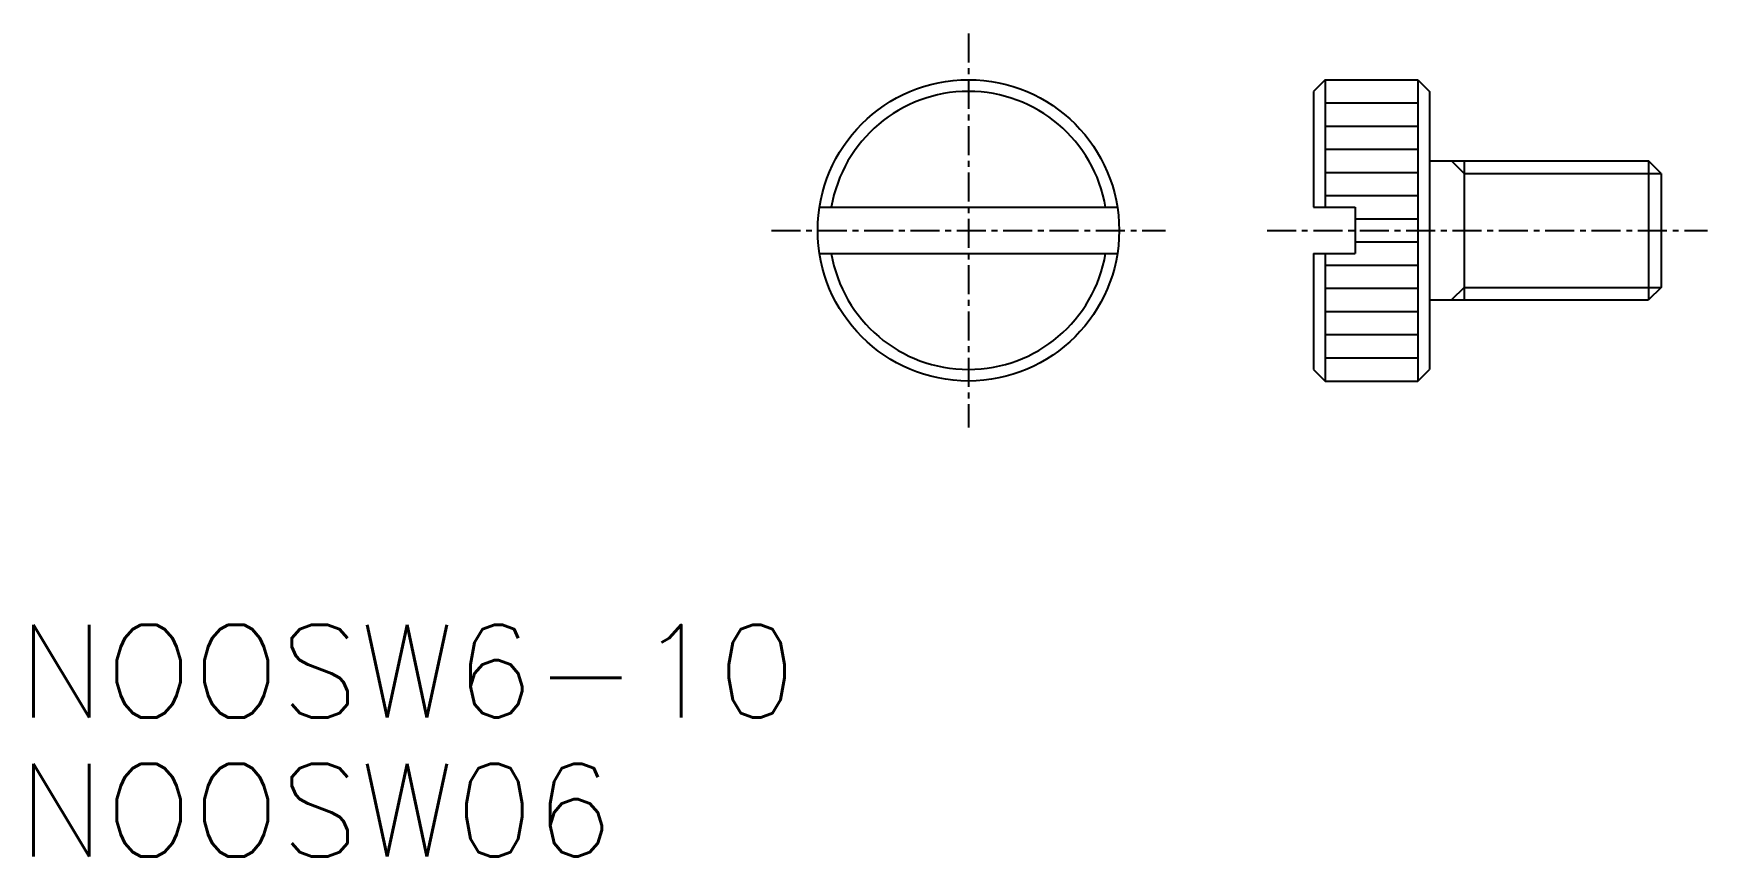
# Model space of a CAD drawing. Extents: x 9.7 to 81.9, y 29.5 to 65.
import ezdxf

# ---------------------------------------------------------------- set-up
doc = ezdxf.new("R2010")
doc.units = 0
doc.linetypes.add('CENTER', pattern=[2, 1.25, -0.25, 0.25, -0.25])
doc.layers.get('0').update_dxf_attribs({"linetype": 'CONTINUOUS'})
doc.layers.add('CENTER', color=1, linetype='CENTER')
doc.styles.get("Standard").update_dxf_attribs({"font": 'txt.shx'})

msp = doc.modelspace()

# ---------------------------------------------------------------- linework, layer by layer
at = {"color": 7, "linetype": 'CONTINUOUS'}
for p, q in [((65.383, 63), (64.883, 62.5)), ((65.383, 63), (69.383, 63)), ((65.383, 63), (65.383, 57.5)), ((69.383, 63), (69.883, 62.5)), ((69.383, 63), (69.383, 50)), ((64.883, 62.5), (64.883, 57.5)), ((69.883, 62.5), (69.883, 50.5)), ((65.383, 62), (69.383, 62)), ((65.383, 61), (69.383, 61)), ((65.383, 60), (69.383, 60)), ((69.883, 59.5), (79.341, 59.5)), ((71.383, 59.5), (71.383, 53.5)), ((79.883, 58.959), (79.341, 59.5)), ((79.341, 59.5), (79.341, 53.5)), ((65.383, 59), (69.383, 59)), ((79.883, 58.959), (79.883, 54.041)), ((65.383, 58), (69.383, 58)), ((43.577, 57.5), (56.423, 57.5)), ((64.883, 57.5), (66.683, 57.5)), ((66.683, 57.5), (66.683, 55.5)), ((66.683, 57), (69.383, 57)), ((66.683, 56), (69.383, 56)), ((43.577, 55.5), (56.423, 55.5)), ((64.883, 55.5), (66.683, 55.5)), ((64.883, 55.5), (64.883, 50.5)), ((65.383, 55.5), (65.383, 50)), ((65.383, 55), (69.383, 55)), ((65.383, 54), (69.383, 54)), ((69.883, 53.5), (79.341, 53.5)), ((79.883, 54.041), (79.341, 53.5)), ((65.383, 53), (69.383, 53)), ((65.383, 52), (69.383, 52)), ((65.383, 51), (69.383, 51)), ((64.883, 50.5), (65.383, 50)), ((65.383, 50), (69.383, 50)), ((69.383, 50), (69.883, 50.5))]:
    msp.add_line(p, q, dxfattribs=at)
at = {"color": 3, "linetype": 'CONTINUOUS'}
for p, q in [((71.383, 58.959), (70.841, 59.5)), ((71.383, 58.959), (79.883, 58.959)), ((71.383, 54.041), (70.841, 53.5)), ((71.383, 54.041), (79.883, 54.041))]:
    msp.add_line(p, q, dxfattribs=at)
at = {"color": 7, "linetype": 'CONTINUOUS'}
msp.add_circle((50, 56.5), 6.5, dxfattribs=at)
for start, end in [(9.59407, 170.40593), (189.59407, 350.40593)]:
    msp.add_arc((50, 56.5), 6, start, end, dxfattribs=at)
at = {"layer": 'CENTER', "color": 1, "linetype": 'CENTER'}
for p, q in [((50, 65), (50, 48)), ((41.5, 56.5), (58.5, 56.5)), ((62.883, 56.5), (81.883, 56.5))]:
    msp.add_line(p, q, dxfattribs=at)

# ---------------------------------------------------------------- texts
at = {"color": 7, "linetype": 'CONTINUOUS'}
for s, p in [('NOOSW6-10', (8.98, 35.476)), ('NOOSW06', (8.98, 29.476))]:
    msp.add_text(s, height=4, dxfattribs=at).set_placement(p)

doc.saveas('drawing.dxf')
